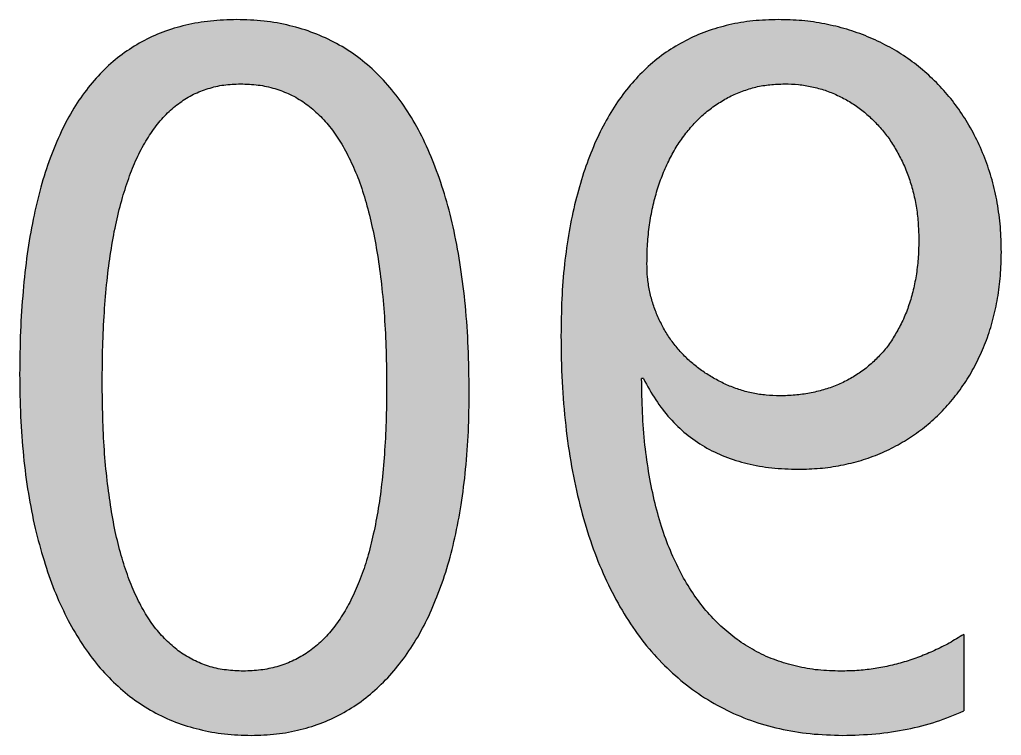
# Model space of a CAD drawing. Header units: millimetres. Extents: x 5 to 35, y 173 to 293.
# Drawn here: x 19.03 to 21.846, y 240.844 to 242.896 of the extents above; entities that cross this region are included whole.
import ezdxf

# ---------------------------------------------------------------- set-up
doc = ezdxf.new("R2010")
doc.units = ezdxf.units.MM

msp = doc.modelspace()

# ---------------------------------------------------------------- hatches: boundary and pattern name
at = {"linetype": 'Continuous'}
h = msp.add_hatch(color=7, dxfattribs=at)
edge = h.paths.add_edge_path(flags=0)
edge.add_spline(control_points=[(19.6942, 240.8437), (19.7185, 240.8444), (19.7659, 240.8459), (19.835, 240.8587), (19.9001, 240.8791), (19.9609, 240.9082), (20.0174, 240.9451), (20.0688, 240.99), (20.1162, 241.0418), (20.1585, 241.1015), (20.1964, 241.1682), (20.2286, 241.2426), (20.2572, 241.3236), (20.2798, 241.412), (20.298, 241.5071), (20.3103, 241.6091), (20.3184, 241.7176), (20.3192, 241.7922), (20.3196, 241.8305)], knot_values=[0, 0, 0, 0, 0.055605, 0.108515, 0.160195, 0.211263, 0.262242, 0.314055, 0.367118, 0.422649, 0.481083, 0.542452, 0.607922, 0.677304, 0.75106, 0.829451, 0.912157, 1, 1, 1, 1], weights=[1, 1, 1, 1, 1, 1, 1, 1, 1, 1, 1, 1, 1, 1, 1, 1, 1, 1, 1], degree=3, periodic=0)
edge.add_spline(control_points=[(20.3196, 241.8305), (20.319, 241.8726), (20.318, 241.9544), (20.3097, 242.0733), (20.2963, 242.1845), (20.2775, 242.2881), (20.2536, 242.384), (20.2239, 242.4717), (20.19, 242.5518), (20.1505, 242.6238), (20.1056, 242.6875), (20.0556, 242.7431), (20.0006, 242.7907), (19.9399, 242.8291), (19.8746, 242.8593), (19.8046, 242.8806), (19.7302, 242.8943), (19.6789, 242.8957), (19.6526, 242.8963)], knot_values=[0, 0, 0, 0, 0.089281, 0.173507, 0.252592, 0.326784, 0.396665, 0.462036, 0.523118, 0.580897, 0.635752, 0.688244, 0.739174, 0.789503, 0.840106, 0.891238, 0.944392, 1, 1, 1, 1], weights=[1, 1, 1, 1, 1, 1, 1, 1, 1, 1, 1, 1, 1, 1, 1, 1, 1, 1, 1], degree=3, periodic=0)
edge.add_spline(control_points=[(19.6526, 242.8963), (19.6275, 242.8956), (19.5785, 242.894), (19.5074, 242.8818), (19.4409, 242.8624), (19.3798, 242.8339), (19.3234, 242.7978), (19.2714, 242.754), (19.2255, 242.7014), (19.1833, 242.6418), (19.1477, 242.5734), (19.1158, 242.4977), (19.0892, 242.4138), (19.0679, 242.3221), (19.0504, 242.2226), (19.0391, 242.1152), (19.0314, 241.9998), (19.0305, 241.9202), (19.0301, 241.8791)], knot_values=[0, 0, 0, 0, 0.056007, 0.109312, 0.16036, 0.209856, 0.259193, 0.309278, 0.360796, 0.414547, 0.471693, 0.532366, 0.597504, 0.66755, 0.742309, 0.82256, 0.908303, 1, 1, 1, 1], weights=[1, 1, 1, 1, 1, 1, 1, 1, 1, 1, 1, 1, 1, 1, 1, 1, 1, 1, 1], degree=3, periodic=0)
edge.add_spline(control_points=[(19.0301, 241.8791), (19.0307, 241.8388), (19.0318, 241.7604), (19.04, 241.6463), (19.0537, 241.5392), (19.0733, 241.4391), (19.0985, 241.3466), (19.1277, 241.2611), (19.1632, 241.1834), (19.203, 241.113), (19.2478, 241.0503), (19.2981, 240.9962), (19.3525, 240.9489), (19.4125, 240.9108), (19.4767, 240.8801), (19.5457, 240.8597), (19.6185, 240.8457), (19.6686, 240.8444), (19.6942, 240.8437)], knot_values=[0, 0, 0, 0, 0.087599, 0.170324, 0.24843, 0.322211, 0.391652, 0.456653, 0.518505, 0.576806, 0.632279, 0.685399, 0.737157, 0.788469, 0.839503, 0.891231, 0.944516, 1, 1, 1, 1], weights=[1, 1, 1, 1, 1, 1, 1, 1, 1, 1, 1, 1, 1, 1, 1, 1, 1, 1, 1], degree=3, periodic=0)
edge = h.paths.add_edge_path(flags=0)
edge.add_spline(control_points=[(19.672, 241.0279), (19.6556, 241.0286), (19.6236, 241.0298), (19.577, 241.0393), (19.5338, 241.0561), (19.4937, 241.0788), (19.4574, 241.1087), (19.4237, 241.1443), (19.3936, 241.1869), (19.3667, 241.2358), (19.3432, 241.2913), (19.323, 241.353), (19.3051, 241.421), (19.2916, 241.4957), (19.2806, 241.5766), (19.2722, 241.664), (19.268, 241.7579), (19.2673, 241.8226), (19.267, 241.856)], knot_values=[0, 0, 0, 0, 0.0479, 0.093819, 0.13857, 0.183004, 0.228414, 0.275861, 0.326235, 0.380886, 0.438999, 0.502499, 0.570979, 0.644942, 0.724799, 0.810319, 0.901993, 1, 1, 1, 1], weights=[1, 1, 1, 1, 1, 1, 1, 1, 1, 1, 1, 1, 1, 1, 1, 1, 1, 1, 1], degree=3, periodic=0)
edge.add_spline(control_points=[(19.267, 241.856), (19.2673, 241.8906), (19.2679, 241.9575), (19.2723, 242.0546), (19.2801, 242.145), (19.2906, 242.2288), (19.3045, 242.3058), (19.3216, 242.3761), (19.3418, 242.4399), (19.3643, 242.4971), (19.3909, 242.5475), (19.4205, 242.5913), (19.4529, 242.629), (19.4892, 242.6593), (19.5282, 242.6834), (19.5708, 242.6996), (19.6162, 242.7105), (19.6476, 242.7116), (19.6637, 242.7121)], knot_values=[0, 0, 0, 0, 0.099291, 0.192366, 0.27936, 0.359988, 0.434866, 0.504236, 0.567903, 0.626941, 0.680867, 0.73135, 0.778528, 0.82327, 0.866579, 0.909742, 0.953799, 1, 1, 1, 1], weights=[1, 1, 1, 1, 1, 1, 1, 1, 1, 1, 1, 1, 1, 1, 1, 1, 1, 1, 1], degree=3, periodic=0)
edge.add_spline(control_points=[(19.6637, 242.7121), (19.6807, 242.7116), (19.7139, 242.7104), (19.7618, 242.6998), (19.8067, 242.6828), (19.8482, 242.6588), (19.8859, 242.6272), (19.9207, 242.5895), (19.952, 242.5447), (19.9793, 242.4931), (20.0042, 242.4352), (20.0253, 242.3702), (20.0426, 242.2983), (20.0575, 242.22), (20.0688, 242.1349), (20.0769, 242.043), (20.0819, 241.9442), (20.0824, 241.8761), (20.0827, 241.8408)], knot_values=[0, 0, 0, 0, 0.047257, 0.092753, 0.136685, 0.181007, 0.226218, 0.273699, 0.324331, 0.378368, 0.436765, 0.500538, 0.569256, 0.643398, 0.723484, 0.809325, 0.901455, 1, 1, 1, 1], weights=[1, 1, 1, 1, 1, 1, 1, 1, 1, 1, 1, 1, 1, 1, 1, 1, 1, 1, 1], degree=3, periodic=0)
edge.add_spline(control_points=[(20.0827, 241.8408), (20.0825, 241.8081), (20.0819, 241.7445), (20.0768, 241.6524), (20.0692, 241.5665), (20.0584, 241.4868), (20.0434, 241.4138), (20.0267, 241.3467), (20.0055, 241.2863), (19.9814, 241.232), (19.9544, 241.1838), (19.9237, 241.1422), (19.89, 241.1068), (19.8525, 241.0782), (19.8121, 241.0555), (19.7682, 241.0395), (19.721, 241.0298), (19.6886, 241.0285), (19.672, 241.0279)], knot_values=[0, 0, 0, 0, 0.096923, 0.187881, 0.272976, 0.351995, 0.425632, 0.493491, 0.556199, 0.614826, 0.668942, 0.719384, 0.767274, 0.813258, 0.858274, 0.904071, 0.95083, 1, 1, 1, 1], weights=[1, 1, 1, 1, 1, 1, 1, 1, 1, 1, 1, 1, 1, 1, 1, 1, 1, 1, 1], degree=3, periodic=0)
h = msp.add_hatch(color=7, dxfattribs=at)
edge = h.paths.add_edge_path(flags=0)
edge.add_line((20.8142, 241.8667), (20.8196, 241.8667))
edge.add_spline(control_points=[(20.8196, 241.8667), (20.8307, 241.8461), (20.8522, 241.8058), (20.8937, 241.7527), (20.9404, 241.7071), (20.9937, 241.6703), (21.0528, 241.6416), (21.1179, 241.6216), (21.1886, 241.609), (21.2378, 241.6076), (21.2633, 241.6069)], knot_values=[0, 0, 0, 0, 0.128744, 0.25081, 0.369243, 0.486845, 0.605937, 0.729282, 0.860244, 1, 1, 1, 1], weights=[1, 1, 1, 1, 1, 1, 1, 1, 1, 1, 1], degree=3, periodic=0)
edge.add_spline(control_points=[(21.2633, 241.6069), (21.2841, 241.6074), (21.3252, 241.6084), (21.3855, 241.6175), (21.4433, 241.6312), (21.4982, 241.651), (21.5496, 241.6762), (21.5976, 241.706), (21.6423, 241.7402), (21.6831, 241.7794), (21.7196, 241.8232), (21.7525, 241.8706), (21.7802, 241.9224), (21.8044, 241.9774), (21.8225, 242.0363), (21.8364, 242.098), (21.8441, 242.1627), (21.8453, 242.2069), (21.8459, 242.2294)], knot_values=[0, 0, 0, 0, 0.065439, 0.128875, 0.190834, 0.251644, 0.311462, 0.370178, 0.428757, 0.487766, 0.54729, 0.607293, 0.668491, 0.731287, 0.795759, 0.861392, 0.929405, 1, 1, 1, 1], weights=[1, 1, 1, 1, 1, 1, 1, 1, 1, 1, 1, 1, 1, 1, 1, 1, 1, 1, 1], degree=3, periodic=0)
edge.add_spline(control_points=[(21.8459, 242.2294), (21.8454, 242.2535), (21.8445, 242.3009), (21.835, 242.3703), (21.8204, 242.4366), (21.7993, 242.4994), (21.7732, 242.5587), (21.7416, 242.6135), (21.7062, 242.6646), (21.6659, 242.7112), (21.6207, 242.7527), (21.5722, 242.7901), (21.5191, 242.8218), (21.4623, 242.8484), (21.4023, 242.8701), (21.3391, 242.8849), (21.2734, 242.895), (21.2288, 242.8959), (21.2061, 242.8963)], knot_values=[0, 0, 0, 0, 0.069941, 0.13722, 0.202341, 0.26638, 0.328952, 0.389778, 0.449373, 0.508766, 0.567772, 0.626701, 0.686014, 0.746585, 0.808126, 0.87063, 0.934423, 1, 1, 1, 1], weights=[1, 1, 1, 1, 1, 1, 1, 1, 1, 1, 1, 1, 1, 1, 1, 1, 1, 1, 1], degree=3, periodic=0)
edge.add_spline(control_points=[(21.2061, 242.8963), (21.1818, 242.8957), (21.1343, 242.8945), (21.0651, 242.8825), (21.0001, 242.8638), (20.9397, 242.8372), (20.8835, 242.8036), (20.832, 242.7629), (20.7856, 242.7147), (20.7434, 242.6603), (20.7067, 242.5986), (20.6739, 242.5305), (20.6462, 242.4557), (20.6234, 242.3744), (20.6047, 242.287), (20.5919, 242.1932), (20.584, 242.0934), (20.5832, 242.0249), (20.5827, 241.9897)], knot_values=[0, 0, 0, 0, 0.058767, 0.114915, 0.169163, 0.222023, 0.274227, 0.3271, 0.380329, 0.435644, 0.493364, 0.553725, 0.618149, 0.68606, 0.757924, 0.834267, 0.914758, 1, 1, 1, 1], weights=[1, 1, 1, 1, 1, 1, 1, 1, 1, 1, 1, 1, 1, 1, 1, 1, 1, 1, 1], degree=3, periodic=0)
edge.add_spline(control_points=[(20.5827, 241.9897), (20.5833, 241.9455), (20.5844, 241.8595), (20.595, 241.7343), (20.6114, 241.6164), (20.6353, 241.5063), (20.665, 241.4037), (20.7016, 241.3093), (20.7443, 241.2228), (20.7933, 241.1448), (20.8481, 241.075), (20.9094, 241.0144), (20.976, 240.9617), (21.0488, 240.9191), (21.1266, 240.8848), (21.2101, 240.8612), (21.2986, 240.8464), (21.3595, 240.8446), (21.3907, 240.8437)], knot_values=[0, 0, 0, 0, 0.083848, 0.163252, 0.238464, 0.309844, 0.377142, 0.441098, 0.501868, 0.560008, 0.615787, 0.670089, 0.723309, 0.776526, 0.829919, 0.884377, 0.940825, 1, 1, 1, 1], weights=[1, 1, 1, 1, 1, 1, 1, 1, 1, 1, 1, 1, 1, 1, 1, 1, 1, 1, 1], degree=3, periodic=0)
edge.add_spline(control_points=[(21.3907, 240.8437), (21.4226, 240.8445), (21.4846, 240.8462), (21.5747, 240.8598), (21.6594, 240.8808), (21.7119, 240.9028), (21.7378, 240.9136)], knot_values=[0, 0, 0, 0, 0.267806, 0.521863, 0.764892, 1, 1, 1, 1], weights=[1, 1, 1, 1, 1, 1, 1], degree=3, periodic=0)
edge.add_line((21.7378, 240.9136), (21.7378, 241.1332))
edge.add_spline(control_points=[(21.7378, 241.1332), (21.724, 241.1247), (21.6968, 241.108), (21.6544, 241.0868), (21.6113, 241.0684), (21.5674, 241.0538), (21.5229, 241.0422), (21.4777, 241.0339), (21.4318, 241.0289), (21.4009, 241.0282), (21.3854, 241.0279)], knot_values=[0, 0, 0, 0, 0.129555, 0.256798, 0.381332, 0.505832, 0.628872, 0.751084, 0.875305, 1, 1, 1, 1], weights=[1, 1, 1, 1, 1, 1, 1, 1, 1, 1, 1], degree=3, periodic=0)
edge.add_spline(control_points=[(21.3854, 241.0279), (21.3635, 241.0284), (21.3207, 241.0295), (21.2583, 241.0407), (21.1994, 241.0577), (21.1442, 241.0822), (21.0931, 241.1137), (21.0459, 241.1516), (21.0023, 241.1953), (20.9637, 241.246), (20.929, 241.3027), (20.8987, 241.3658), (20.8728, 241.4348), (20.8515, 241.5099), (20.8349, 241.5911), (20.8225, 241.6778), (20.8157, 241.7704), (20.8147, 241.834), (20.8142, 241.8667)], knot_values=[0, 0, 0, 0, 0.057328, 0.112503, 0.165827, 0.218221, 0.270593, 0.32312, 0.376847, 0.432307, 0.490175, 0.551376, 0.61565, 0.68381, 0.75627, 0.833015, 0.913909, 1, 1, 1, 1], weights=[1, 1, 1, 1, 1, 1, 1, 1, 1, 1, 1, 1, 1, 1, 1, 1, 1, 1, 1], degree=3, periodic=0)
edge = h.paths.add_edge_path(flags=0)
edge.add_spline(control_points=[(21.2102, 241.8174), (21.1973, 241.8179), (21.1717, 241.8188), (21.1338, 241.824), (21.0973, 241.8337), (21.062, 241.8468), (21.0284, 241.8633), (20.9967, 241.8821), (20.9672, 241.9037), (20.9401, 241.928), (20.9154, 241.9547), (20.8934, 241.9837), (20.8745, 242.015), (20.8585, 242.0485), (20.8452, 242.0835), (20.8363, 242.1202), (20.8301, 242.158), (20.8297, 242.1839), (20.8295, 242.1969)], knot_values=[0, 0, 0, 0, 0.064793, 0.128746, 0.191352, 0.254512, 0.31731, 0.379047, 0.439623, 0.500556, 0.561444, 0.621878, 0.683025, 0.744904, 0.808064, 0.870499, 0.934553, 1, 1, 1, 1], weights=[1, 1, 1, 1, 1, 1, 1, 1, 1, 1, 1, 1, 1, 1, 1, 1, 1, 1, 1], degree=3, periodic=0)
edge.add_spline(control_points=[(20.8295, 242.1969), (20.8297, 242.2158), (20.8301, 242.2528), (20.8363, 242.3069), (20.8449, 242.3586), (20.8584, 242.4073), (20.8741, 242.4532), (20.8937, 242.4955), (20.9152, 242.535), (20.9406, 242.5704), (20.968, 242.6024), (20.9979, 242.631), (21.0309, 242.655), (21.0658, 242.6759), (21.1031, 242.6917), (21.1418, 242.7041), (21.1826, 242.7105), (21.2102, 242.7116), (21.2242, 242.7121)], knot_values=[0, 0, 0, 0, 0.078315, 0.15305, 0.225047, 0.294949, 0.361689, 0.425912, 0.487621, 0.547432, 0.605761, 0.66194, 0.718327, 0.774268, 0.829909, 0.885712, 0.942039, 1, 1, 1, 1], weights=[1, 1, 1, 1, 1, 1, 1, 1, 1, 1, 1, 1, 1, 1, 1, 1, 1, 1, 1], degree=3, periodic=0)
edge.add_spline(control_points=[(21.2242, 242.7121), (21.2375, 242.7117), (21.2639, 242.711), (21.3028, 242.7046), (21.3403, 242.6944), (21.3762, 242.6798), (21.4103, 242.6618), (21.4421, 242.6403), (21.4715, 242.6154), (21.4986, 242.5874), (21.5236, 242.5566), (21.5446, 242.522), (21.5643, 242.4855), (21.5801, 242.446), (21.5929, 242.4043), (21.6025, 242.3607), (21.6077, 242.3149), (21.6086, 242.2838), (21.6091, 242.268)], knot_values=[0, 0, 0, 0, 0.060923, 0.12063, 0.179824, 0.238644, 0.297568, 0.355847, 0.414154, 0.473593, 0.533837, 0.595272, 0.658402, 0.723397, 0.789665, 0.8577, 0.927799, 1, 1, 1, 1], weights=[1, 1, 1, 1, 1, 1, 1, 1, 1, 1, 1, 1, 1, 1, 1, 1, 1, 1, 1], degree=3, periodic=0)
edge.add_spline(control_points=[(21.6091, 242.268), (21.6088, 242.2508), (21.6083, 242.2172), (21.6028, 242.1681), (21.5939, 242.1219), (21.5815, 242.0784), (21.5661, 242.038), (21.5466, 242.0013), (21.5258, 241.9668), (21.5007, 241.9363), (21.4731, 241.9089), (21.4425, 241.8851), (21.4094, 241.8644), (21.374, 241.8469), (21.3358, 241.8339), (21.2957, 241.8246), (21.2536, 241.8186), (21.2249, 241.8178), (21.2102, 241.8174)], knot_values=[0, 0, 0, 0, 0.076269, 0.148092, 0.217741, 0.283809, 0.347401, 0.408013, 0.46727, 0.524908, 0.581807, 0.638691, 0.695767, 0.753671, 0.812602, 0.873504, 0.935194, 1, 1, 1, 1], weights=[1, 1, 1, 1, 1, 1, 1, 1, 1, 1, 1, 1, 1, 1, 1, 1, 1, 1, 1], degree=3, periodic=0)

# ---------------------------------------------------------------- linework, layer by layer
at = {"color": 7, "linetype": 'Continuous', "lineweight": 25}
for p, q in [((20.8196, 241.8667), (20.8142, 241.8667)), ((21.7378, 241.1332), (21.7378, 240.9136))]:
    msp.add_line(p, q, dxfattribs=at)
for points, knots in [([(19.6526, 242.8963), (19.6275, 242.8956), (19.5785, 242.894), (19.5074, 242.8818), (19.4409, 242.8624), (19.3798, 242.8339), (19.3234, 242.7978), (19.2714, 242.754), (19.2255, 242.7014), (19.1833, 242.6418), (19.1477, 242.5734), (19.1158, 242.4977), (19.0892, 242.4138), (19.0679, 242.3221), (19.0504, 242.2226), (19.0391, 242.1152), (19.0314, 241.9998), (19.0305, 241.9202), (19.0301, 241.8791)], [0, 0, 0, 0, 0.056007, 0.109312, 0.16036, 0.209856, 0.259193, 0.309278, 0.360796, 0.414547, 0.471693, 0.532366, 0.597504, 0.66755, 0.742309, 0.82256, 0.908303, 1, 1, 1, 1]), ([(20.3196, 241.8305), (20.319, 241.8726), (20.318, 241.9544), (20.3097, 242.0733), (20.2963, 242.1845), (20.2775, 242.2881), (20.2536, 242.384), (20.2239, 242.4717), (20.19, 242.5518), (20.1505, 242.6238), (20.1056, 242.6875), (20.0556, 242.7431), (20.0006, 242.7907), (19.9399, 242.8291), (19.8746, 242.8593), (19.8046, 242.8806), (19.7302, 242.8943), (19.6789, 242.8957), (19.6526, 242.8963)], [0, 0, 0, 0, 0.089281, 0.173507, 0.252592, 0.326784, 0.396665, 0.462036, 0.523118, 0.580897, 0.635752, 0.688244, 0.739174, 0.789503, 0.840106, 0.891238, 0.944392, 1, 1, 1, 1]), ([(21.2061, 242.8963), (21.1818, 242.8957), (21.1343, 242.8945), (21.0651, 242.8825), (21.0001, 242.8638), (20.9397, 242.8372), (20.8835, 242.8036), (20.832, 242.7629), (20.7856, 242.7147), (20.7434, 242.6603), (20.7067, 242.5986), (20.6739, 242.5305), (20.6462, 242.4557), (20.6234, 242.3744), (20.6047, 242.287), (20.5919, 242.1932), (20.584, 242.0934), (20.5832, 242.0249), (20.5827, 241.9897)], [0, 0, 0, 0, 0.058767, 0.114915, 0.169163, 0.222023, 0.274227, 0.3271, 0.380329, 0.435644, 0.493364, 0.553725, 0.618149, 0.68606, 0.757924, 0.834267, 0.914758, 1, 1, 1, 1]), ([(21.8459, 242.2294), (21.8454, 242.2535), (21.8445, 242.3009), (21.835, 242.3703), (21.8204, 242.4366), (21.7993, 242.4994), (21.7732, 242.5587), (21.7416, 242.6135), (21.7062, 242.6646), (21.6659, 242.7112), (21.6207, 242.7527), (21.5722, 242.7901), (21.5191, 242.8218), (21.4623, 242.8484), (21.4023, 242.8701), (21.3391, 242.8849), (21.2734, 242.895), (21.2288, 242.8959), (21.2061, 242.8963)], [0, 0, 0, 0, 0.069941, 0.13722, 0.202341, 0.26638, 0.328952, 0.389778, 0.449373, 0.508766, 0.567772, 0.626701, 0.686014, 0.746585, 0.808126, 0.87063, 0.934423, 1, 1, 1, 1]), ([(19.267, 241.856), (19.2673, 241.8906), (19.2679, 241.9575), (19.2723, 242.0546), (19.2801, 242.145), (19.2906, 242.2288), (19.3045, 242.3058), (19.3216, 242.3761), (19.3418, 242.4399), (19.3643, 242.4971), (19.3909, 242.5475), (19.4205, 242.5913), (19.4529, 242.629), (19.4892, 242.6593), (19.5282, 242.6834), (19.5708, 242.6996), (19.6162, 242.7105), (19.6476, 242.7116), (19.6637, 242.7121)], [0, 0, 0, 0, 0.099291, 0.192366, 0.27936, 0.359988, 0.434866, 0.504236, 0.567903, 0.626941, 0.680867, 0.73135, 0.778528, 0.82327, 0.866579, 0.909742, 0.953799, 1, 1, 1, 1]), ([(19.6637, 242.7121), (19.6807, 242.7116), (19.7139, 242.7104), (19.7618, 242.6998), (19.8067, 242.6828), (19.8482, 242.6588), (19.8859, 242.6272), (19.9207, 242.5895), (19.952, 242.5447), (19.9793, 242.4931), (20.0042, 242.4352), (20.0253, 242.3702), (20.0426, 242.2983), (20.0575, 242.22), (20.0688, 242.1349), (20.0769, 242.043), (20.0819, 241.9442), (20.0824, 241.8761), (20.0827, 241.8408)], [0, 0, 0, 0, 0.047257, 0.092753, 0.136685, 0.181007, 0.226218, 0.273699, 0.324331, 0.378368, 0.436765, 0.500538, 0.569256, 0.643398, 0.723484, 0.809325, 0.901455, 1, 1, 1, 1]), ([(20.8295, 242.1969), (20.8297, 242.2158), (20.8301, 242.2528), (20.8363, 242.3069), (20.8449, 242.3586), (20.8584, 242.4073), (20.8741, 242.4532), (20.8937, 242.4955), (20.9152, 242.535), (20.9406, 242.5704), (20.968, 242.6024), (20.9979, 242.631), (21.0309, 242.655), (21.0658, 242.6759), (21.1031, 242.6917), (21.1418, 242.7041), (21.1826, 242.7105), (21.2102, 242.7116), (21.2242, 242.7121)], [0, 0, 0, 0, 0.078315, 0.15305, 0.225047, 0.294949, 0.361689, 0.425912, 0.487621, 0.547432, 0.605761, 0.66194, 0.718327, 0.774268, 0.829909, 0.885712, 0.942039, 1, 1, 1, 1]), ([(21.2242, 242.7121), (21.2375, 242.7117), (21.2639, 242.711), (21.3028, 242.7046), (21.3403, 242.6944), (21.3762, 242.6798), (21.4103, 242.6618), (21.4421, 242.6403), (21.4715, 242.6154), (21.4986, 242.5874), (21.5236, 242.5566), (21.5446, 242.522), (21.5643, 242.4855), (21.5801, 242.446), (21.5929, 242.4043), (21.6025, 242.3607), (21.6077, 242.3149), (21.6086, 242.2838), (21.6091, 242.268)], [0, 0, 0, 0, 0.060923, 0.12063, 0.179824, 0.238644, 0.297568, 0.355847, 0.414154, 0.473593, 0.533837, 0.595272, 0.658402, 0.723397, 0.789665, 0.8577, 0.927799, 1, 1, 1, 1]), ([(21.6091, 242.268), (21.6088, 242.2508), (21.6083, 242.2172), (21.6028, 242.1681), (21.5939, 242.1219), (21.5815, 242.0784), (21.5661, 242.038), (21.5466, 242.0013), (21.5258, 241.9668), (21.5007, 241.9363), (21.4731, 241.9089), (21.4425, 241.8851), (21.4094, 241.8644), (21.374, 241.8469), (21.3358, 241.8339), (21.2957, 241.8246), (21.2536, 241.8186), (21.2249, 241.8178), (21.2102, 241.8174)], [0, 0, 0, 0, 0.076269, 0.148092, 0.217741, 0.283809, 0.347401, 0.408013, 0.46727, 0.524908, 0.581807, 0.638691, 0.695767, 0.753671, 0.812602, 0.873504, 0.935194, 1, 1, 1, 1]), ([(21.2633, 241.6069), (21.2841, 241.6074), (21.3252, 241.6084), (21.3855, 241.6175), (21.4433, 241.6312), (21.4982, 241.651), (21.5496, 241.6762), (21.5976, 241.706), (21.6423, 241.7402), (21.6831, 241.7794), (21.7196, 241.8232), (21.7525, 241.8706), (21.7802, 241.9224), (21.8044, 241.9774), (21.8225, 242.0363), (21.8364, 242.098), (21.8441, 242.1627), (21.8453, 242.2069), (21.8459, 242.2294)], [0, 0, 0, 0, 0.065439, 0.128875, 0.190834, 0.251644, 0.311462, 0.370178, 0.428757, 0.487766, 0.54729, 0.607293, 0.668491, 0.731287, 0.795759, 0.861392, 0.929405, 1, 1, 1, 1]), ([(21.2102, 241.8174), (21.1973, 241.8179), (21.1717, 241.8188), (21.1338, 241.824), (21.0973, 241.8337), (21.062, 241.8468), (21.0284, 241.8633), (20.9967, 241.8821), (20.9672, 241.9037), (20.9401, 241.928), (20.9154, 241.9547), (20.8934, 241.9837), (20.8745, 242.015), (20.8585, 242.0485), (20.8452, 242.0835), (20.8363, 242.1202), (20.8301, 242.158), (20.8297, 242.1839), (20.8295, 242.1969)], [0, 0, 0, 0, 0.064793, 0.128746, 0.191352, 0.254512, 0.31731, 0.379047, 0.439623, 0.500556, 0.561444, 0.621878, 0.683025, 0.744904, 0.808064, 0.870499, 0.934553, 1, 1, 1, 1]), ([(20.5827, 241.9897), (20.5833, 241.9455), (20.5844, 241.8595), (20.595, 241.7343), (20.6114, 241.6164), (20.6353, 241.5063), (20.665, 241.4037), (20.7016, 241.3093), (20.7443, 241.2228), (20.7933, 241.1448), (20.8481, 241.075), (20.9094, 241.0144), (20.976, 240.9617), (21.0488, 240.9191), (21.1266, 240.8848), (21.2101, 240.8612), (21.2986, 240.8464), (21.3595, 240.8446), (21.3907, 240.8437)], [0, 0, 0, 0, 0.083848, 0.163252, 0.238464, 0.309844, 0.377142, 0.441098, 0.501868, 0.560008, 0.615787, 0.670089, 0.723309, 0.776526, 0.829919, 0.884377, 0.940825, 1, 1, 1, 1]), ([(19.0301, 241.8791), (19.0307, 241.8388), (19.0318, 241.7604), (19.04, 241.6463), (19.0537, 241.5392), (19.0733, 241.4391), (19.0985, 241.3466), (19.1277, 241.2611), (19.1632, 241.1834), (19.203, 241.113), (19.2478, 241.0503), (19.2981, 240.9962), (19.3525, 240.9489), (19.4125, 240.9108), (19.4767, 240.8801), (19.5457, 240.8597), (19.6185, 240.8457), (19.6686, 240.8444), (19.6942, 240.8437)], [0, 0, 0, 0, 0.087599, 0.170324, 0.24843, 0.322211, 0.391652, 0.456653, 0.518505, 0.576806, 0.632279, 0.685399, 0.737157, 0.788469, 0.839503, 0.891231, 0.944516, 1, 1, 1, 1]), ([(19.672, 241.0279), (19.6556, 241.0286), (19.6236, 241.0298), (19.577, 241.0393), (19.5338, 241.0561), (19.4937, 241.0788), (19.4574, 241.1087), (19.4237, 241.1443), (19.3936, 241.1869), (19.3667, 241.2358), (19.3432, 241.2913), (19.323, 241.353), (19.3051, 241.421), (19.2916, 241.4957), (19.2806, 241.5766), (19.2722, 241.664), (19.268, 241.7579), (19.2673, 241.8226), (19.267, 241.856)], [0, 0, 0, 0, 0.0479, 0.093819, 0.13857, 0.183004, 0.228414, 0.275861, 0.326235, 0.380886, 0.438999, 0.502499, 0.570979, 0.644942, 0.724799, 0.810319, 0.901993, 1, 1, 1, 1]), ([(21.3854, 241.0279), (21.3635, 241.0284), (21.3207, 241.0295), (21.2583, 241.0407), (21.1994, 241.0577), (21.1442, 241.0822), (21.0931, 241.1137), (21.0459, 241.1516), (21.0023, 241.1953), (20.9637, 241.246), (20.929, 241.3027), (20.8987, 241.3658), (20.8728, 241.4348), (20.8515, 241.5099), (20.8349, 241.5911), (20.8225, 241.6778), (20.8157, 241.7704), (20.8147, 241.834), (20.8142, 241.8667)], [0, 0, 0, 0, 0.057328, 0.112503, 0.165827, 0.218221, 0.270593, 0.32312, 0.376847, 0.432307, 0.490175, 0.551376, 0.61565, 0.68381, 0.75627, 0.833015, 0.913909, 1, 1, 1, 1]), ([(20.8196, 241.8667), (20.8307, 241.8461), (20.8522, 241.8058), (20.8937, 241.7527), (20.9404, 241.7071), (20.9937, 241.6703), (21.0528, 241.6416), (21.1179, 241.6216), (21.1886, 241.609), (21.2378, 241.6076), (21.2633, 241.6069)], [0, 0, 0, 0, 0.128744, 0.25081, 0.369243, 0.486845, 0.605937, 0.729282, 0.860244, 1, 1, 1, 1]), ([(20.0827, 241.8408), (20.0825, 241.8081), (20.0819, 241.7445), (20.0768, 241.6524), (20.0692, 241.5665), (20.0584, 241.4868), (20.0434, 241.4138), (20.0267, 241.3467), (20.0055, 241.2863), (19.9814, 241.232), (19.9544, 241.1838), (19.9237, 241.1422), (19.89, 241.1068), (19.8525, 241.0782), (19.8121, 241.0555), (19.7682, 241.0395), (19.721, 241.0298), (19.6886, 241.0285), (19.672, 241.0279)], [0, 0, 0, 0, 0.096923, 0.187881, 0.272976, 0.351995, 0.425632, 0.493491, 0.556199, 0.614826, 0.668942, 0.719384, 0.767274, 0.813258, 0.858274, 0.904071, 0.95083, 1, 1, 1, 1]), ([(19.6942, 240.8437), (19.7185, 240.8444), (19.7659, 240.8459), (19.835, 240.8587), (19.9001, 240.8791), (19.9609, 240.9082), (20.0174, 240.9451), (20.0688, 240.99), (20.1162, 241.0418), (20.1585, 241.1015), (20.1964, 241.1682), (20.2286, 241.2426), (20.2572, 241.3236), (20.2798, 241.412), (20.298, 241.5071), (20.3103, 241.6091), (20.3184, 241.7176), (20.3192, 241.7922), (20.3196, 241.8305)], [0, 0, 0, 0, 0.055605, 0.108515, 0.160195, 0.211263, 0.262242, 0.314055, 0.367118, 0.422649, 0.481083, 0.542452, 0.607922, 0.677304, 0.75106, 0.829451, 0.912157, 1, 1, 1, 1]), ([(21.7378, 241.1332), (21.724, 241.1247), (21.6968, 241.108), (21.6544, 241.0868), (21.6113, 241.0684), (21.5674, 241.0538), (21.5229, 241.0422), (21.4777, 241.0339), (21.4318, 241.0289), (21.4009, 241.0282), (21.3854, 241.0279)], [0, 0, 0, 0, 0.129555, 0.256798, 0.381332, 0.505832, 0.628872, 0.751084, 0.875305, 1, 1, 1, 1]), ([(21.3907, 240.8437), (21.4226, 240.8445), (21.4846, 240.8462), (21.5747, 240.8598), (21.6594, 240.8808), (21.7119, 240.9028), (21.7378, 240.9136)], [0, 0, 0, 0, 0.267806, 0.521863, 0.764892, 1, 1, 1, 1])]:
    msp.add_open_spline(points, degree=3, knots=knots, dxfattribs=at)

doc.saveas('drawing.dxf')
